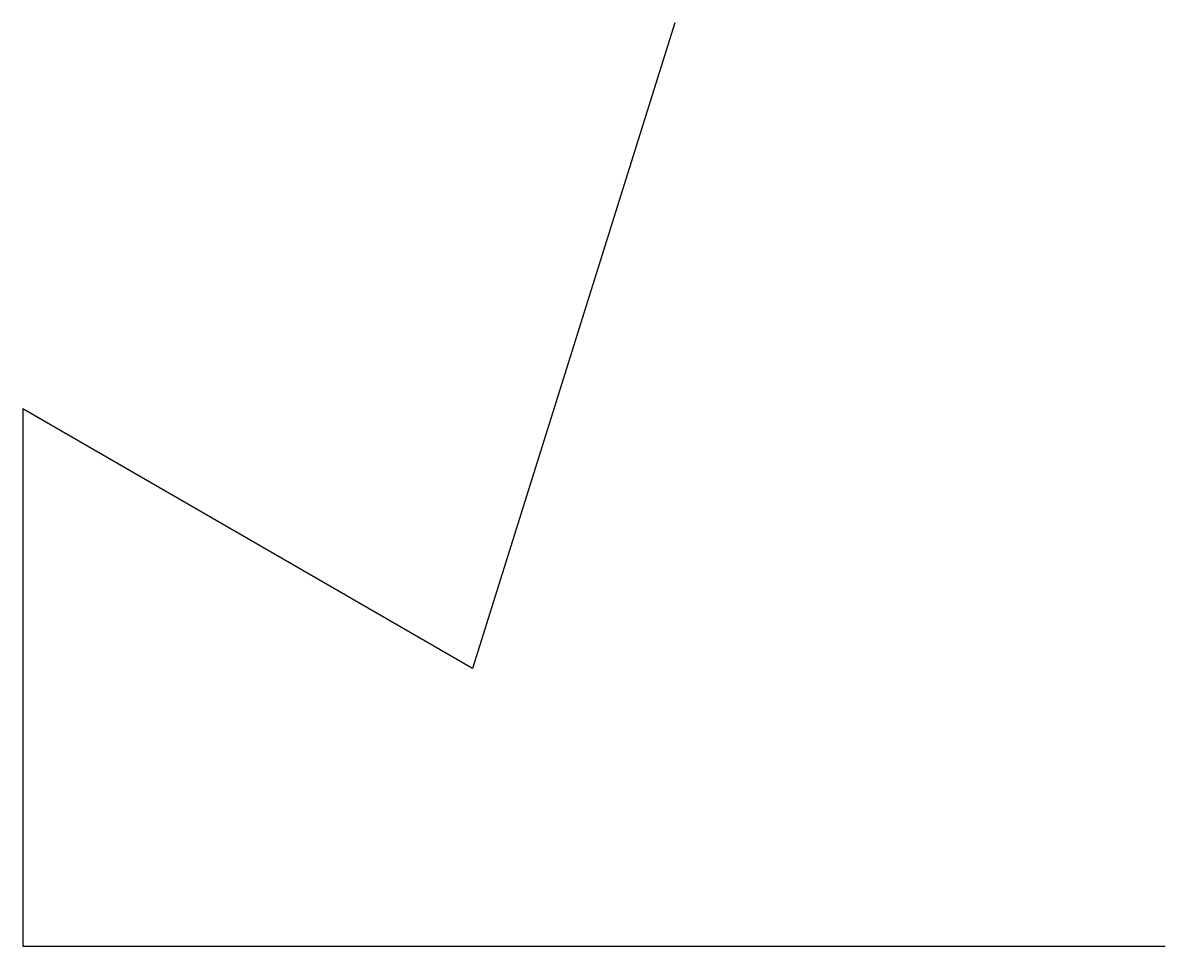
# Model space of a CAD drawing. Extents: x 0 to 42.5, y 0 to 34.4.
import ezdxf

# ---------------------------------------------------------------- set-up
doc = ezdxf.new("R2010")
doc.units = 0
doc.layers.get('0').update_dxf_attribs({"linetype": 'CONTINUOUS'})

msp = doc.modelspace()

# ---------------------------------------------------------------- linework, layer by layer
msp.add_line((0, 0), (0, 0))
msp.add_lwpolyline([(24.266, 34.373), (16.739, 10.341), (0, 20), (0, 0), (42.513, 0)])

doc.saveas('drawing.dxf')
